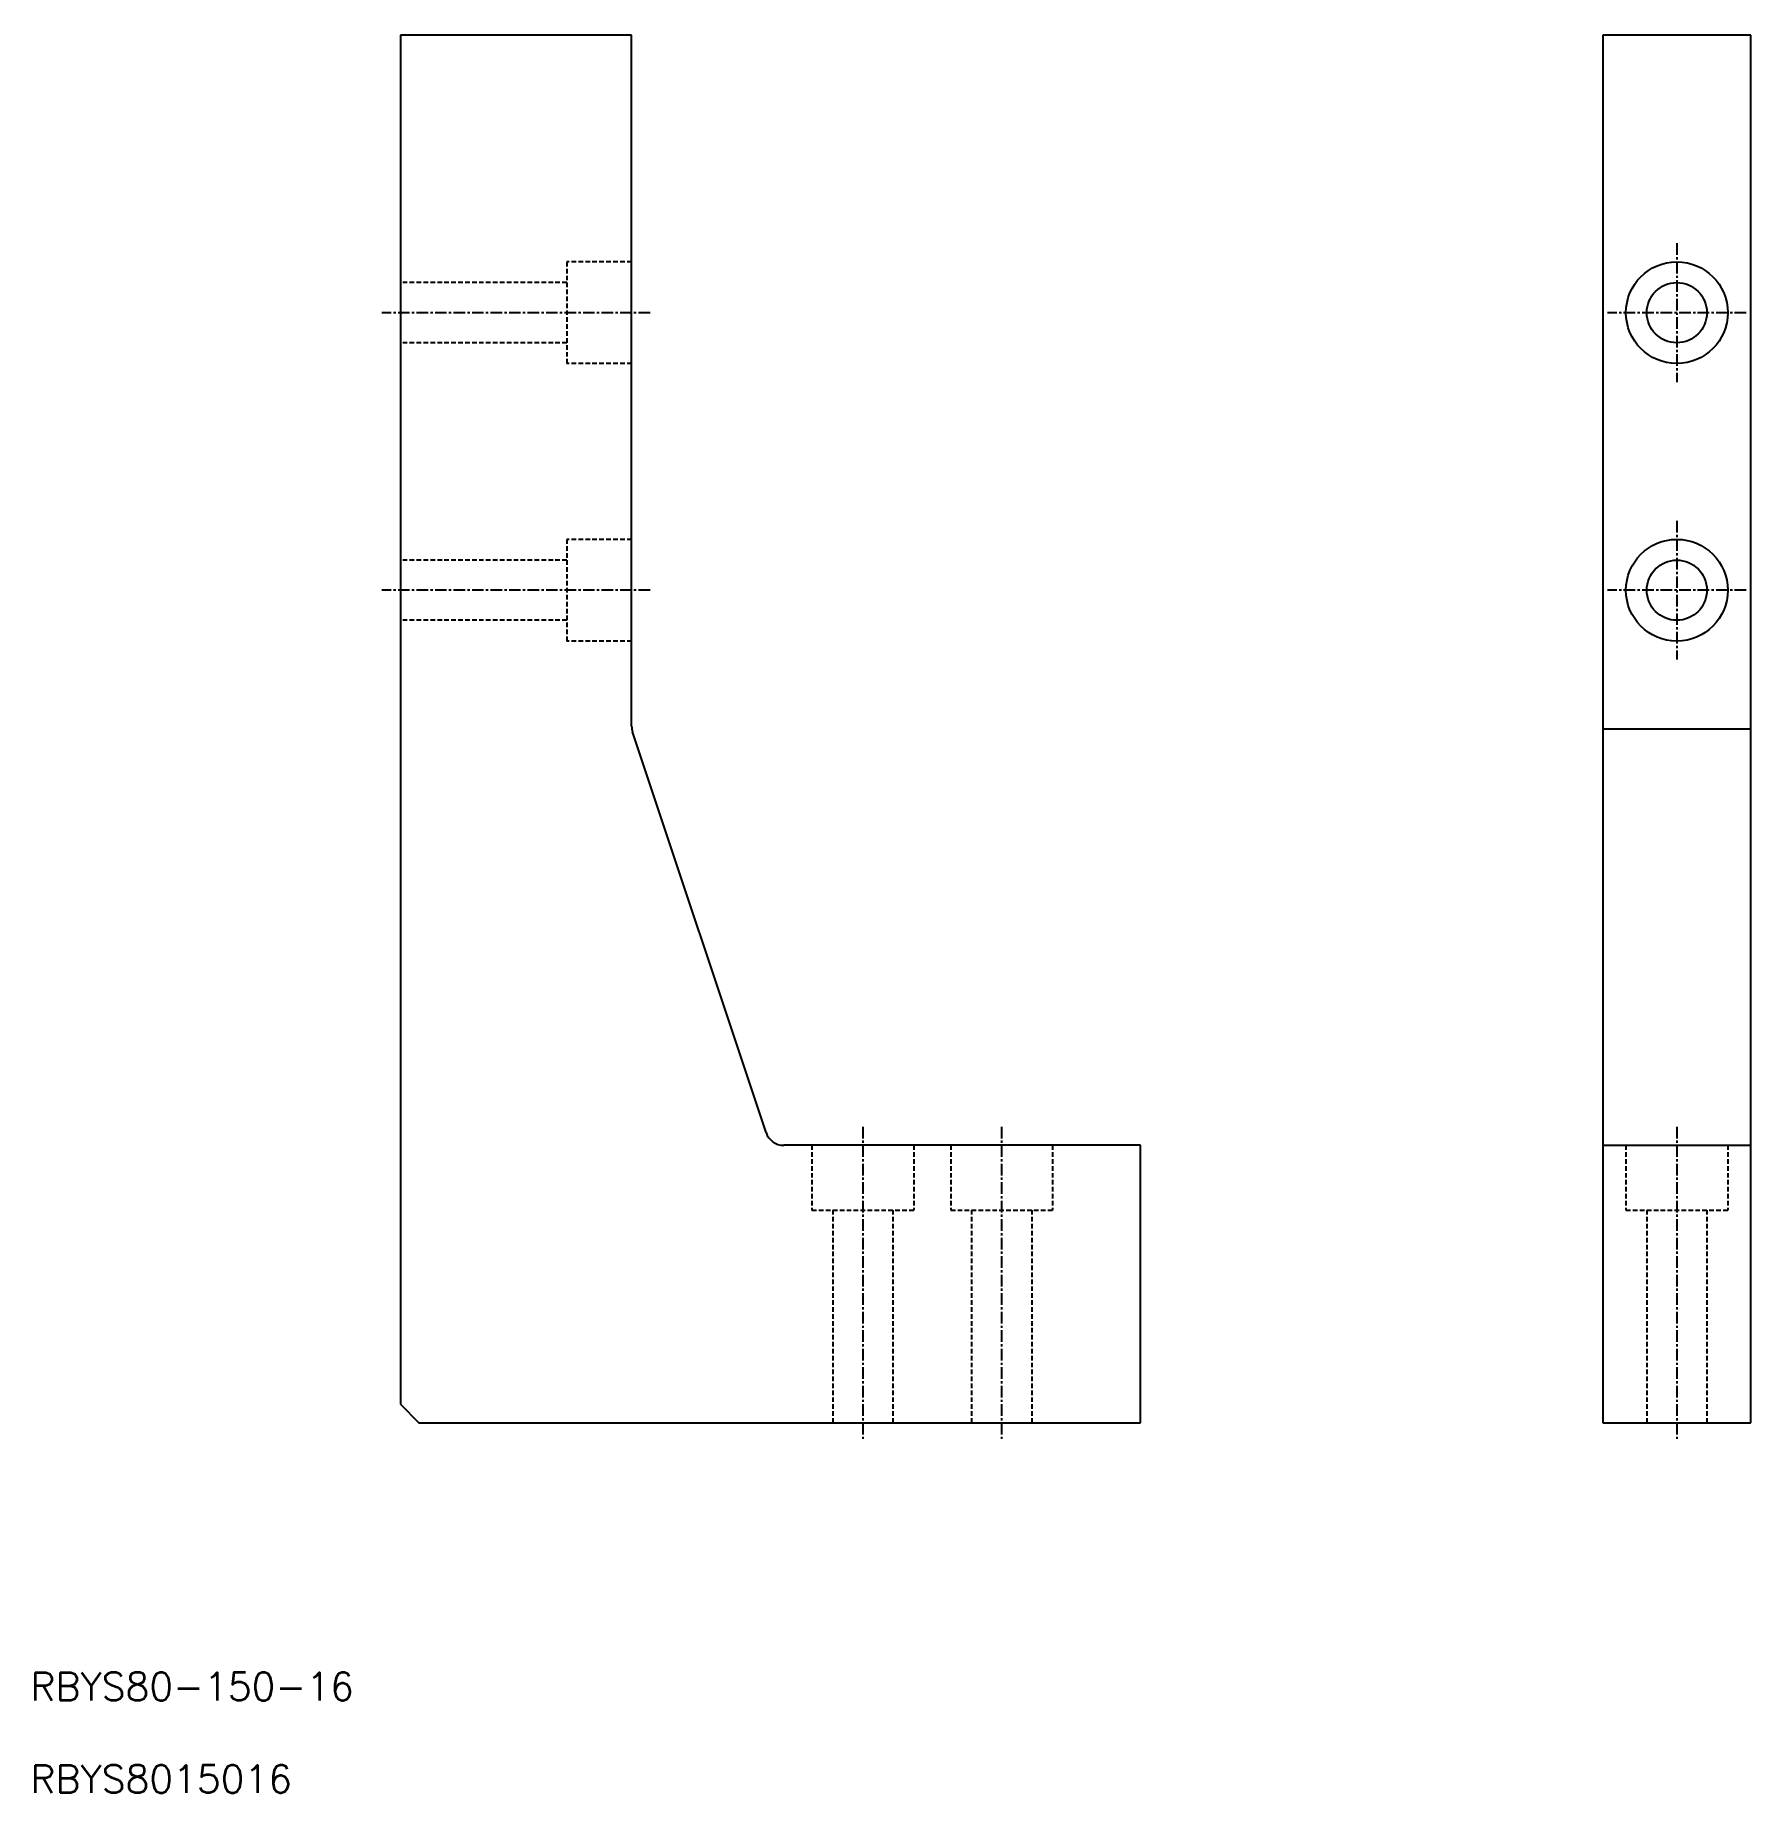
# Model space of a CAD drawing. Extents: x 11 to 196, y 10 to 200.
import ezdxf

# ---------------------------------------------------------------- set-up
doc = ezdxf.new("R2010")
doc.units = 0
doc.linetypes.add('CENTER', pattern=[2, 1.25, -0.25, 0.25, -0.25])
doc.linetypes.add('DASHED', pattern=[0.75, 0.5, -0.25])
doc.layers.get('0').update_dxf_attribs({"linetype": 'CONTINUOUS'})
doc.layers.add('CENTER', color=1, linetype='CENTER')
doc.styles.get("Standard").update_dxf_attribs({"font": 'txt.shx'})

msp = doc.modelspace()

# ---------------------------------------------------------------- linework, layer by layer
at = {"color": 7, "linetype": 'CONTINUOUS'}
for p, q in [((50, 200), (50, 52)), ((75, 200), (50, 200)), ((75, 125.32), (75, 200)), ((196, 200), (180, 200)), ((180, 200), (180, 50)), ((196, 50), (196, 200)), ((89.54, 81.37), (75.1, 124.69)), ((180, 125), (196, 125)), ((130, 80), (91.44, 80)), ((130, 50), (130, 80)), ((180, 80), (196, 80)), ((50, 52), (52, 50)), ((52, 50), (130, 50)), ((180, 50), (196, 50))]:
    msp.add_line(p, q, dxfattribs=at)
at = {"color": 3, "linetype": 'DASHED'}
for p, q in [((75, 175.5), (68, 175.5)), ((68, 175.5), (68, 164.5)), ((68, 173.25), (50, 173.25)), ((68, 166.75), (50, 166.75)), ((75, 164.5), (68, 164.5)), ((75, 145.5), (68, 145.5)), ((68, 145.5), (68, 134.5)), ((68, 143.25), (50, 143.25)), ((68, 136.75), (50, 136.75)), ((75, 134.5), (68, 134.5)), ((94.5, 80), (94.5, 73)), ((105.5, 80), (105.5, 73)), ((109.5, 80), (109.5, 73)), ((120.5, 80), (120.5, 73)), ((182.5, 80), (182.5, 73)), ((193.5, 80), (193.5, 73)), ((94.5, 73), (105.5, 73)), ((96.75, 73), (96.75, 50)), ((103.25, 73), (103.25, 50)), ((109.5, 73), (120.5, 73)), ((111.75, 73), (111.75, 50)), ((118.25, 73), (118.25, 50)), ((182.5, 73), (193.5, 73)), ((184.75, 73), (184.75, 50)), ((191.25, 73), (191.25, 50))]:
    msp.add_line(p, q, dxfattribs=at)
at = {"color": 7, "linetype": 'CONTINUOUS'}
for centre, radius in [((188, 170), 5.5), ((188, 170), 3.25), ((188, 140), 5.5), ((188, 140), 3.25)]:
    msp.add_circle(centre, radius, dxfattribs=at)
for centre, start, end in [((77, 125.32), 180, 198.4349), ((91.44, 82), 198.4349, 270)]:
    msp.add_arc(centre, 2, start, end, dxfattribs=at)
at = {"layer": 'CENTER', "color": 1, "linetype": 'CENTER'}
for p, q in [((188, 177.5), (188, 162.5)), ((77, 170), (48, 170)), ((195.5, 170), (180.5, 170)), ((188, 147.5), (188, 132.5)), ((77, 140), (48, 140)), ((195.5, 140), (180.5, 140)), ((100, 82), (100, 48)), ((115, 82), (115, 48)), ((188, 82), (188, 48))]:
    msp.add_line(p, q, dxfattribs=at)

# ---------------------------------------------------------------- texts
at = {"color": 7, "linetype": 'CONTINUOUS'}
for s, p in [('RBYS80-150-16 ', (10, 20)), ('RBYS8015016 ', (10, 10))]:
    msp.add_text(s, height=3, dxfattribs=at).set_placement(p)

doc.saveas('drawing.dxf')
